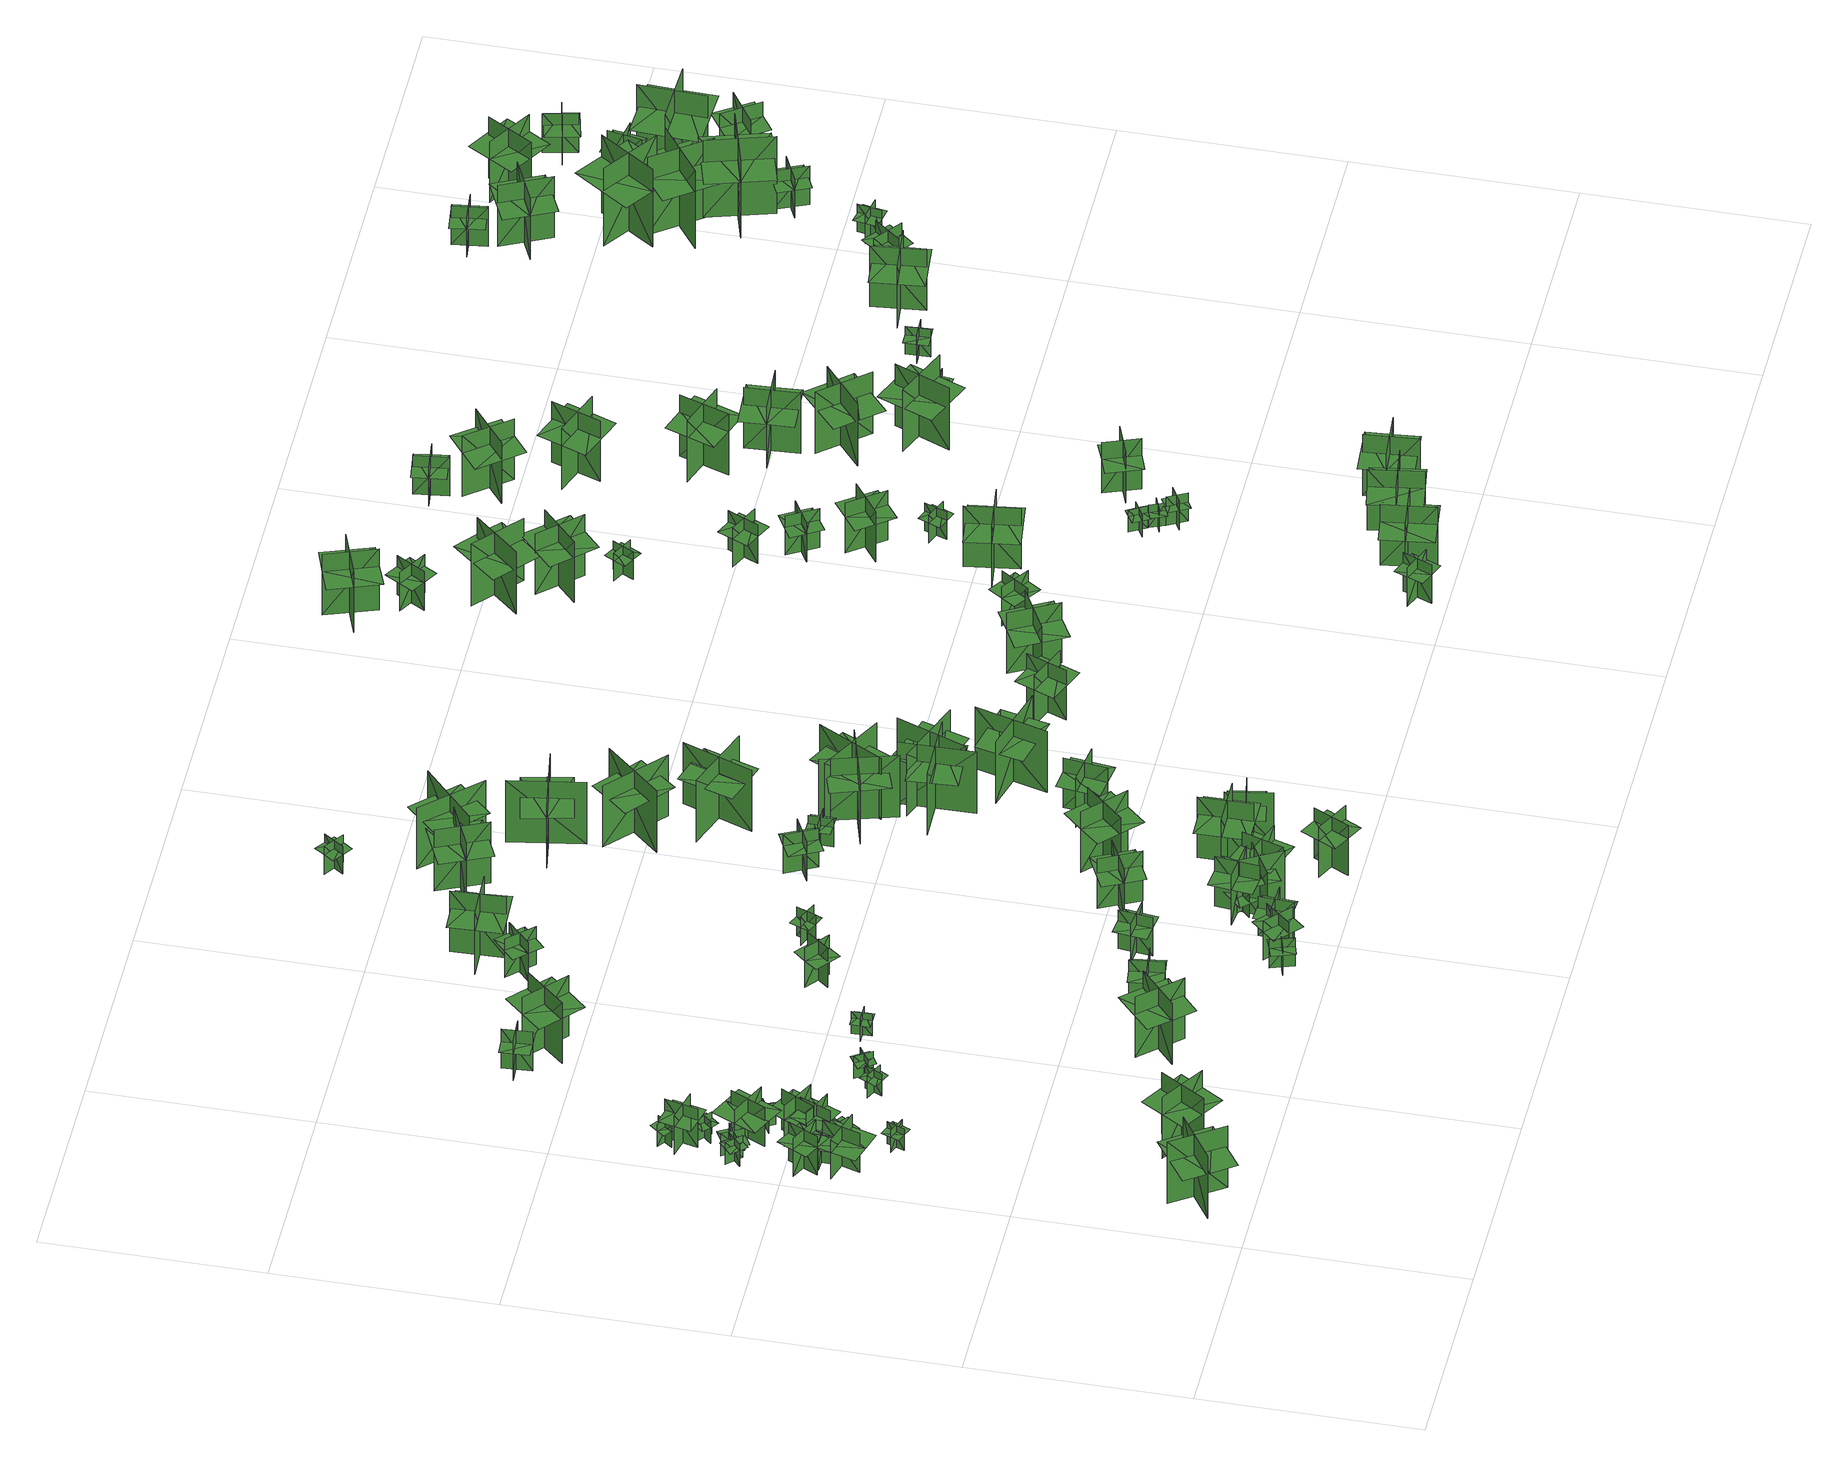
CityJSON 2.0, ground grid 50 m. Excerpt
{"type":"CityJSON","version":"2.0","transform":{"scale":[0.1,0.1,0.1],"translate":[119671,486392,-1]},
"CityObjects":{
"tree1":{"type":"SolitaryVegetationObject","geometry":[{"type":"MultiSurface","lod":"1","boundaries":[[[0,1,2]],[[0,2,3]],[[4,5,6]],[[4,6,7]],[[8,9,10]],[[8,10,11]],[[8,11,12]],[[8,12,13]]]}]},
"tree2":{"type":"SolitaryVegetationObject","geometry":[{"type":"MultiSurface","lod":"1","boundaries":[[[14,15,16]],[[14,16,17]],[[18,19,20]],[[18,20,21]],[[22,23,24]],[[22,24,25]],[[22,25,26]],[[22,26,27]]]}]},
"tree3":{"type":"SolitaryVegetationObject","geometry":[{"type":"MultiSurface","lod":"1","boundaries":[[[28,29,30]],[[28,30,31]],[[32,33,34]],[[32,34,35]],[[36,37,38]],[[36,38,39]],[[36,39,40]],[[36,40,41]]]}]},
"tree4":{"type":"SolitaryVegetationObject","geometry":[{"type":"MultiSurface","lod":"1","boundaries":[[[42,43,44]],[[42,44,45]],[[46,47,48]],[[46,48,49]],[[50,51,52]],[[50,52,53]],[[50,53,54]],[[50,54,55]]]}]},
"tree5":{"type":"SolitaryVegetationObject","geometry":[{"type":"MultiSurface","lod":"1","boundaries":[[[56,57,58]],[[56,58,59]],[[60,61,62]],[[60,62,63]],[[64,65,66]],[[64,66,67]],[[64,67,68]],[[64,68,69]]]}]},
"tree6":{"type":"SolitaryVegetationObject","geometry":[{"type":"MultiSurface","lod":"1","boundaries":[[[70,71,72]],[[70,72,73]],[[74,75,76]],[[74,76,77]],[[78,79,80]],[[78,80,81]],[[78,81,82]],[[78,82,83]]]}]},
"tree7":{"type":"SolitaryVegetationObject","geometry":[{"type":"MultiSurface","lod":"1","boundaries":[[[84,85,86]],[[84,86,87]],[[88,89,90]],[[88,90,91]],[[92,93,94]],[[92,94,95]],[[92,95,96]],[[92,96,97]]]}]},
"tree8":{"type":"SolitaryVegetationObject","geometry":[{"type":"MultiSurface","lod":"1","boundaries":[[[98,99,100]],[[98,100,101]],[[102,103,104]],[[102,104,105]],[[106,107,108]],[[106,108,109]],[[106,109,110]],[[106,110,111]]]}]},
"tree9":{"type":"SolitaryVegetationObject","geometry":[{"type":"MultiSurface","lod":"1","boundaries":[[[112,113,114]],[[112,114,115]],[[116,117,118]],[[116,118,119]],[[120,121,122]],[[120,122,123]],[[120,123,124]],[[120,124,125]]]}]},
"tree10":{"type":"SolitaryVegetationObject","geometry":[{"type":"MultiSurface","lod":"1","boundaries":[[[126,127,128]],[[126,128,129]],[[130,131,132]],[[130,132,133]],[[134,135,136]],[[134,136,137]],[[134,137,138]],[[134,138,139]]]}]},
"tree11":{"type":"SolitaryVegetationObject","geometry":[{"type":"MultiSurface","lod":"1","boundaries":[[[140,141,142]],[[140,142,143]],[[144,145,146]],[[144,146,147]],[[148,149,150]],[[148,150,151]],[[148,151,152]],[[148,152,153]]]}]},
"tree12":{"type":"SolitaryVegetationObject","geometry":[{"type":"MultiSurface","lod":"1","boundaries":[[[154,155,156]],[[154,156,157]],[[158,159,160]],[[158,160,161]],[[162,163,164]],[[162,164,165]],[[162,165,166]],[[162,166,167]]]}]},
"tree13":{"type":"SolitaryVegetationObject","geometry":[{"type":"MultiSurface","lod":"1","boundaries":[[[168,169,170]],[[168,170,171]],[[172,173,174]],[[172,174,175]],[[176,177,178]],[[176,178,179]],[[176,179,180]],[[176,180,181]]]}]},
"tree14":{"type":"SolitaryVegetationObject","geometry":[{"type":"MultiSurface","lod":"1","boundaries":[[[182,183,184]],[[182,184,185]],[[186,187,188]],[[186,188,189]],[[190,191,192]],[[190,192,193]],[[190,193,194]],[[190,194,195]]]}]},
"tree15":{"type":"SolitaryVegetationObject","geometry":[{"type":"MultiSurface","lod":"1","boundaries":[[[196,197,198]],[[196,198,199]],[[200,201,202]],[[200,202,203]],[[204,205,206]],[[204,206,207]],[[204,207,208]],[[204,208,209]]]}]},
"tree16":{"type":"SolitaryVegetationObject","geometry":[{"type":"MultiSurface","lod":"1","boundaries":[[[210,211,212]],[[210,212,213]],[[214,215,216]],[[214,216,217]],[[218,219,220]],[[218,220,221]],[[218,221,222]],[[218,222,223]]]}]},
"tree17":{"type":"SolitaryVegetationObject","geometry":[{"type":"MultiSurface","lod":"1","boundaries":[[[224,225,226]],[[224,226,227]],[[228,229,230]],[[228,230,231]],[[232,233,234]],[[232,234,235]],[[232,235,236]],[[232,236,237]]]}]},
"tree18":{"type":"SolitaryVegetationObject","geometry":[{"type":"MultiSurface","lod":"1","boundaries":[[[238,239,240]],[[238,240,241]],[[242,243,244]],[[242,244,245]],[[246,247,248]],[[246,248,249]],[[246,249,250]],[[246,250,251]]]}]},
"tree19":{"type":"SolitaryVegetationObject","geometry":[{"type":"MultiSurface","lod":"1","boundaries":[[[252,253,254]],[[252,254,255]],[[256,257,258]],[[256,258,259]],[[260,261,262]],[[260,262,263]],[[260,263,264]],[[260,264,265]]]}]},
"tree20":{"type":"SolitaryVegetationObject","geometry":[{"type":"MultiSurface","lod":"1","boundaries":[[[266,267,268]],[[266,268,269]],[[270,271,272]],[[270,272,273]],[[274,275,276]],[[274,276,277]],[[274,277,278]],[[274,278,279]]]}]},
"tree21":{"type":"SolitaryVegetationObject","geometry":[{"type":"MultiSurface","lod":"1","boundaries":[[[280,281,282]],[[280,282,283]],[[284,285,286]],[[284,286,287]],[[288,289,290]],[[288,290,291]],[[288,292,293]],[[288,293,289]]]}]},
"tree22":{"type":"SolitaryVegetationObject","geometry":[{"type":"MultiSurface","lod":"1","boundaries":[[[294,295,296]],[[294,296,297]],[[298,299,300]],[[298,300,301]],[[302,303,304]],[[302,304,305]],[[302,305,306]],[[302,306,307]]]}]},
"tree23":{"type":"SolitaryVegetationObject","geometry":[{"type":"MultiSurface","lod":"1","boundaries":[[[308,309,310]],[[308,310,311]],[[312,313,314]],[[312,314,315]],[[316,317,318]],[[316,318,319]],[[316,319,320]],[[316,320,321]]]}]},
"tree24":{"type":"SolitaryVegetationObject","geometry":[{"type":"MultiSurface","lod":"1","boundaries":[[[322,323,324]],[[322,324,325]],[[326,327,328]],[[326,328,329]],[[330,331,332]],[[330,332,333]],[[330,333,334]],[[330,334,335]]]}]},
"tree25":{"type":"SolitaryVegetationObject","geometry":[{"type":"MultiSurface","lod":"1","boundaries":[[[336,337,338]],[[336,338,339]],[[340,341,342]],[[340,342,343]],[[344,345,346]],[[344,346,347]],[[344,347,348]],[[344,348,349]]]}]},
"tree26":{"type":"SolitaryVegetationObject","geometry":[{"type":"MultiSurface","lod":"1","boundaries":[[[350,351,352]],[[350,352,353]],[[354,355,356]],[[354,356,357]],[[358,359,360]],[[358,360,361]],[[358,362,363]],[[358,363,359]]]}]},
"tree27":{"type":"SolitaryVegetationObject","geometry":[{"type":"MultiSurface","lod":"1","boundaries":[[[364,365,366]],[[364,366,367]],[[368,369,370]],[[368,370,371]],[[372,373,374]],[[372,374,375]],[[372,375,376]],[[372,376,377]]]}]},
"tree28":{"type":"SolitaryVegetationObject","geometry":[{"type":"MultiSurface","lod":"1","boundaries":[[[378,379,380]],[[378,380,381]],[[382,383,384]],[[382,384,385]],[[386,387,388]],[[386,388,389]],[[386,389,390]],[[386,390,391]]]}]},
"tree29":{"type":"SolitaryVegetationObject","geometry":[{"type":"MultiSurface","lod":"1","boundaries":[[[392,393,394]],[[392,394,395]],[[396,397,398]],[[396,398,399]],[[400,401,402]],[[400,402,403]],[[400,403,404]],[[400,404,405]]]}]},
"tree30":{"type":"SolitaryVegetationObject","geometry":[{"type":"MultiSurface","lod":"1","boundaries":[[[406,407,408]],[[406,408,409]],[[410,411,412]],[[410,412,413]],[[414,415,416]],[[414,416,417]],[[414,417,418]],[[414,418,419]]]}]},
"tree31":{"type":"SolitaryVegetationObject","geometry":[{"type":"MultiSurface","lod":"1","boundaries":[[[420,421,422]],[[420,422,423]],[[424,425,426]],[[424,426,427]],[[428,429,430]],[[428,430,431]],[[428,432,433]],[[428,433,429]]]}]},
"tree32":{"type":"SolitaryVegetationObject","geometry":[{"type":"MultiSurface","lod":"1","boundaries":[[[434,435,436]],[[434,436,437]],[[438,439,440]],[[438,440,441]],[[442,443,444]],[[442,444,445]],[[442,445,446]],[[442,446,447]]]}]},
"tree33":{"type":"SolitaryVegetationObject","geometry":[{"type":"MultiSurface","lod":"1","boundaries":[[[448,449,450]],[[448,450,451]],[[452,453,454]],[[452,454,455]],[[456,457,458]],[[456,458,459]],[[456,459,460]],[[456,460,461]]]}]},
"tree34":{"type":"SolitaryVegetationObject","geometry":[{"type":"MultiSurface","lod":"1","boundaries":[[[462,463,464]],[[462,464,465]],[[466,467,468]],[[466,468,469]],[[470,471,472]],[[470,472,473]],[[470,473,474]],[[470,474,475]]]}]},
"tree35":{"type":"SolitaryVegetationObject","geometry":[{"type":"MultiSurface","lod":"1","boundaries":[[[476,477,478]],[[476,478,479]],[[480,481,482]],[[480,482,483]],[[484,485,486]],[[484,486,487]],[[484,487,488]],[[484,488,489]]]}]},
"tree36":{"type":"SolitaryVegetationObject","geometry":[{"type":"MultiSurface","lod":"1","boundaries":[[[490,491,492]],[[490,492,493]],[[494,495,496]],[[494,496,497]],[[498,499,500]],[[498,500,501]],[[498,501,502]],[[498,502,503]]]}]},
"tree37":{"type":"SolitaryVegetationObject","geometry":[{"type":"MultiSurface","lod":"1","boundaries":[[[504,505,506]],[[504,506,507]],[[508,509,510]],[[508,510,511]],[[512,513,514]],[[512,514,515]],[[512,515,516]],[[512,516,517]]]}]},
"tree38":{"type":"SolitaryVegetationObject","geometry":[{"type":"MultiSurface","lod":"1","boundaries":[[[518,519,520]],[[518,520,521]],[[522,523,524]],[[522,524,525]],[[526,527,528]],[[526,528,529]],[[526,529,530]],[[526,530,531]]]}]},
"tree39":{"type":"SolitaryVegetationObject","geometry":[{"type":"MultiSurface","lod":"1","boundaries":[[[532,533,534]],[[532,534,535]],[[536,537,538]],[[536,538,539]],[[540,541,542]],[[540,542,543]],[[540,543,544]],[[540,544,545]]]}]},
"tree40":{"type":"SolitaryVegetationObject","geometry":[{"type":"MultiSurface","lod":"1","boundaries":[[[546,547,548]],[[546,548,549]],[[550,551,552]],[[550,552,553]],[[554,555,556]],[[554,556,557]],[[554,557,558]],[[554,558,559]]]}]},
"tree41":{"type":"SolitaryVegetationObject","geometry":[{"type":"MultiSurface","lod":"1","boundaries":[[[560,561,562]],[[560,562,563]],[[564,565,566]],[[564,566,567]],[[568,569,570]],[[568,570,571]],[[568,571,572]],[[568,572,573]]]}]},
"tree42":{"type":"SolitaryVegetationObject","geometry":[{"type":"MultiSurface","lod":"1","boundaries":[[[574,575,576]],[[574,576,577]],[[578,579,580]],[[578,580,581]],[[582,583,584]],[[582,584,585]],[[582,586,587]],[[582,587,583]]]}]},
"tree43":{"type":"SolitaryVegetationObject","geometry":[{"type":"MultiSurface","lod":"1","boundaries":[[[588,589,590]],[[588,590,591]],[[592,593,594]],[[592,594,595]],[[596,597,598]],[[596,598,599]],[[596,599,600]],[[596,600,601]]]}]},
"tree44":{"type":"SolitaryVegetationObject","geometry":[{"type":"MultiSurface","lod":"1","boundaries":[[[602,603,604]],[[602,604,605]],[[606,607,608]],[[606,608,609]],[[610,611,612]],[[610,612,613]],[[610,613,614]],[[610,614,615]]]}]},
"tree45":{"type":"SolitaryVegetationObject","geometry":[{"type":"MultiSurface","lod":"1","boundaries":[[[616,617,618]],[[616,618,619]],[[620,621,622]],[[620,622,623]],[[624,625,626]],[[624,626,627]],[[624,627,628]],[[624,628,629]]]}]},
"tree46":{"type":"SolitaryVegetationObject","geometry":[{"type":"MultiSurface","lod":"1","boundaries":[[[630,631,632]],[[630,632,633]],[[634,635,636]],[[634,636,637]],[[638,639,640]],[[638,640,641]],[[638,641,642]],[[638,642,643]]]}]},
"tree47":{"type":"SolitaryVegetationObject","geometry":[{"type":"MultiSurface","lod":"1","boundaries":[[[644,645,646]],[[644,646,647]],[[648,649,650]],[[648,650,651]],[[652,653,654]],[[652,654,655]],[[652,655,656]],[[652,656,657]]]}]},
"tree48":{"type":"SolitaryVegetationObject","geometry":[{"type":"MultiSurface","lod":"1","boundaries":[[[658,659,660]],[[658,660,661]],[[662,663,664]],[[662,664,665]],[[666,667,668]],[[666,668,669]],[[666,669,670]],[[666,670,671]]]}]},
"tree49":{"type":"SolitaryVegetationObject","geometry":[{"type":"MultiSurface","lod":"1","boundaries":[[[672,673,674]],[[672,674,675]],[[676,677,678]],[[676,678,679]],[[680,681,682]],[[680,682,683]],[[680,683,684]],[[680,684,685]]]}]},
"tree50":{"type":"SolitaryVegetationObject","geometry":[{"type":"MultiSurface","lod":"1","boundaries":[[[686,687,688]],[[686,688,689]],[[690,691,692]],[[690,692,693]],[[694,695,696]],[[694,696,697]],[[694,697,698]],[[694,698,699]]]}]},
"tree51":{"type":"SolitaryVegetationObject","geometry":[{"type":"MultiSurface","lod":"1","boundaries":[[[700,701,702]],[[700,702,703]],[[704,705,706]],[[704,706,707]],[[708,709,710]],[[708,710,711]],[[708,711,712]],[[708,712,713]]]}]},
"tree52":{"type":"SolitaryVegetationObject","geometry":[{"type":"MultiSurface","lod":"1","boundaries":[[[714,715,716]],[[714,716,717]],[[718,719,720]],[[718,720,721]],[[722,723,724]],[[722,724,725]],[[722,725,726]],[[722,726,727]]]}]},
"tree53":{"type":"SolitaryVegetationObject","geometry":[{"type":"MultiSurface","lod":"1","boundaries":[[[728,729,730]],[[728,730,731]],[[732,733,734]],[[732,734,735]],[[736,737,738]],[[736,738,739]],[[736,739,740]],[[736,740,741]]]}]},
"tree54":{"type":"SolitaryVegetationObject","geometry":[{"type":"MultiSurface","lod":"1","boundaries":[[[742,743,744]],[[742,744,745]],[[746,747,748]],[[746,748,749]],[[750,751,752]],[[750,752,753]],[[750,753,754]],[[750,754,755]]]}]},
"tree55":{"type":"SolitaryVegetationObject","geometry":[{"type":"MultiSurface","lod":"1","boundaries":[[[756,757,758]],[[756,758,759]],[[760,761,762]],[[760,762,763]],[[764,765,766]],[[764,766,767]],[[764,767,768]],[[764,768,769]]]}]},
"tree56":{"type":"SolitaryVegetationObject","geometry":[{"type":"MultiSurface","lod":"1","boundaries":[[[770,771,772]],[[770,772,773]],[[774,775,776]],[[774,776,777]],[[778,779,780]],[[778,780,781]],[[778,781,782]],[[778,782,783]]]}]},
"tree57":{"type":"SolitaryVegetationObject","geometry":[{"type":"MultiSurface","lod":"1","boundaries":[[[784,785,786]],[[784,786,787]],[[788,789,790]],[[788,790,791]],[[792,793,794]],[[792,794,795]],[[792,795,796]],[[792,796,797]]]}]},
"tree58":{"type":"SolitaryVegetationObject","geometry":[{"type":"MultiSurface","lod":"1","boundaries":[[[798,799,800]],[[798,800,801]],[[802,803,804]],[[802,804,805]],[[806,807,808]],[[806,808,809]],[[806,809,810]],[[806,810,811]]]}]},
"tree59":{"type":"SolitaryVegetationObject","geometry":[{"type":"MultiSurface","lod":"1","boundaries":[[[812,813,814]],[[812,814,815]],[[816,817,818]],[[816,818,819]],[[820,821,822]],[[820,822,823]],[[820,823,824]],[[820,824,825]]]}]},
"tree60":{"type":"SolitaryVegetationObject","geometry":[{"type":"MultiSurface","lod":"1","boundaries":[[[826,827,828]],[[826,828,829]],[[830,831,832]],[[830,832,833]],[[834,835,836]],[[834,836,837]],[[834,837,838]],[[834,838,839]]]}]},
"tree61":{"type":"SolitaryVegetationObject","geometry":[{"type":"MultiSurface","lod":"1","boundaries":[[[840,841,842]],[[840,842,843]],[[844,845,846]],[[844,846,847]],[[848,849,850]],[[848,850,851]],[[848,851,852]],[[848,852,853]]]}]},
"tree62":{"type":"SolitaryVegetationObject","geometry":[{"type":"MultiSurface","lod":"1","boundaries":[[[854,855,856]],[[854,856,857]],[[858,859,860]],[[858,860,861]],[[862,863,864]],[[862,864,865]],[[862,865,866]],[[862,866,867]]]}]},
"tree63":{"type":"SolitaryVegetationObject","geometry":[{"type":"MultiSurface","lod":"1","boundaries":[[[868,869,870]],[[868,870,871]],[[872,873,874]],[[872,874,875]],[[876,877,878]],[[876,878,879]],[[876,879,880]],[[876,880,881]]]}]},
"tree64":{"type":"SolitaryVegetationObject","geometry":[{"type":"MultiSurface","lod":"1","boundaries":[[[882,883,884]],[[882,884,885]],[[886,887,888]],[[886,888,889]],[[890,891,892]],[[890,892,893]],[[890,893,894]],[[890,894,895]]]}]},
"tree65":{"type":"SolitaryVegetationObject","geometry":[{"type":"MultiSurface","lod":"1","boundaries":[[[896,897,898]],[[896,898,899]],[[900,901,902]],[[900,902,903]],[[904,905,906]],[[904,906,907]],[[904,907,908]],[[904,908,909]]]}]},
"tree66":{"type":"SolitaryVegetationObject","geometry":[{"type":"MultiSurface","lod":"1","boundaries":[[[910,911,912]],[[910,912,913]],[[914,915,916]],[[914,916,917]],[[918,919,920]],[[918,920,921]],[[918,921,922]],[[918,922,923]]]}]},
"tree67":{"type":"SolitaryVegetationObject","geometry":[{"type":"MultiSurface","lod":"1","boundaries":[[[924,925,926]],[[924,926,927]],[[928,929,930]],[[928,930,931]],[[932,933,934]],[[932,934,935]],[[932,935,936]],[[932,936,937]]]}]},
"tree68":{"type":"SolitaryVegetationObject","geometry":[{"type":"MultiSurface","lod":"1","boundaries":[[[938,939,940]],[[938,940,941]],[[942,943,944]],[[942,944,945]],[[946,947,948]],[[946,948,949]],[[946,949,950]],[[946,950,951]]]}]},
"tree69":{"type":"SolitaryVegetationObject","geometry":[{"type":"MultiSurface","lod":"1","boundaries":[[[952,953,954]],[[952,954,955]],[[956,957,958]],[[956,958,959]],[[960,961,962]],[[960,962,963]],[[960,963,964]],[[960,964,965]]]}]},
"tree70":{"type":"SolitaryVegetationObject","geometry":[{"type":"MultiSurface","lod":"1","boundaries":[[[966,967,968]],[[966,968,969]],[[970,971,972]],[[970,972,973]],[[974,975,976]],[[974,976,977]],[[974,977,978]],[[974,978,979]]]}]},
"tree71":{"type":"SolitaryVegetationObject","geometry":[{"type":"MultiSurface","lod":"1","boundaries":[[[980,981,982]],[[980,982,983]],[[984,985,986]],[[984,986,987]],[[988,989,990]],[[988,990,991]],[[988,991,992]],[[988,992,993]]]}]},
"tree72":{"type":"SolitaryVegetationObject","geometry":[{"type":"MultiSurface","lod":"1","boundaries":[[[994,995,996]],[[994,996,997]],[[998,999,1000]],[[998,1000,1001]],[[1002,1003,1004]],[[1002,1004,1005]],[[1002,1005,1006]],[[1002,1006,1007]]]}]},
"tree73":{"type":"SolitaryVegetationObject","geometry":[{"type":"MultiSurface","lod":"1","boundaries":[[[1008,1009,1010]],[[1008,1010,1011]],[[1012,1013,1014]],[[1012,1014,1015]],[[1016,1017,1018]],[[1016,1018,1019]],[[1016,1020,1021]],[[1016,1021,1017]]]}]},
"tree74":{"type":"SolitaryVegetationObject","geometry":[{"type":"MultiSurface","lod":"1","boundaries":[[[1022,1023,1024]],[[1022,1024,1025]],[[1026,1027,1028]],[[1026,1028,1029]],[[1030,1031,1032]],[[1030,1032,1033]],[[1030,1034,1035]],[[1030,1035,1031]]]}]},
"tree75":{"type":"SolitaryVegetationObject","geometry":[{"type":"MultiSurface","lod":"1","boundaries":[[[1036,1037,1038]],[[1036,1038,1039]],[[1040,1041,1042]],[[1040,1042,1043]],[[1044,1045,1046]],[[1044,1046,1047]],[[1044,1047,1048]],[[1044,1048,1049]]]}]},
"tree76":{"type":"SolitaryVegetationObject","geometry":[{"type":"MultiSurface","lod":"1","boundaries":[[[1050,1051,1052]],[[1050,1052,1053]],[[1054,1055,1056]],[[1054,1056,1057]],[[1058,1059,1060]],[[1058,1060,1061]],[[1058,1061,1062]],[[1058,1062,1063]]]}]},
"tree77":{"type":"SolitaryVegetationObject","geometry":[{"type":"MultiSurface","lod":"1","boundaries":[[[1064,1065,1066]],[[1064,1066,1067]],[[1068,1069,1070]],[[1068,1070,1071]],[[1072,1073,1074]],[[1072,1074,1075]],[[1072,1076,1077]],[[1072,1077,1073]]]}]},
"tree78":{"type":"SolitaryVegetationObject","geometry":[{"type":"MultiSurface","lod":"1","boundaries":[[[1078,1079,1080]],[[1078,1080,1081]],[[1082,1083,1084]],[[1082,1084,1085]],[[1086,1087,1088]],[[1086,1088,1089]],[[1086,1089,1090]],[[1086,1090,1091]]]}]},
"tree79":{"type":"SolitaryVegetationObject","geometry":[{"type":"MultiSurface","lod":"1","boundaries":[[[1092,1093,1094]],[[1092,1094,1095]],[[1096,1097,1098]],[[1096,1098,1099]],[[1100,1101,1102]],[[1100,1102,1103]],[[1100,1103,1104]],[[1100,1104,1105]]]}]},
"tree80":{"type":"SolitaryVegetationObject","geometry":[{"type":"MultiSurface","lod":"1","boundaries":[[[1106,1107,1108]],[[1106,1108,1109]],[[1110,1111,1112]],[[1110,1112,1113]],[[1114,1115,1116]],[[1114,1116,1117]],[[1114,1117,1118]],[[1114,1118,1119]]]}]},
"tree81":{"type":"SolitaryVegetationObject","geometry":[{"type":"MultiSurface","lod":"1","boundaries":[[[1120,1121,1122]],[[1120,1122,1123]],[[1124,1125,1126]],[[1124,1126,1127]],[[1128,1129,1130]],[[1128,1130,1131]],[[1128,1131,1132]],[[1128,1132,1133]]]}]},
"tree82":{"type":"SolitaryVegetationObject","geometry":[{"type":"MultiSurface","lod":"1","boundaries":[[[1134,1135,1136]],[[1134,1136,1137]],[[1138,1139,1140]],[[1138,1140,1141]],[[1142,1143,1144]],[[1142,1144,1145]],[[1142,1145,1146]],[[1142,1146,1147]]]}]},
"tree83":{"type":"SolitaryVegetationObject","geometry":[{"type":"MultiSurface","lod":"1","boundaries":[[[1148,1149,1150]],[[1148,1150,1151]],[[1152,1153,1154]],[[1152,1154,1155]],[[1156,1157,1158]],[[1156,1158,1159]],[[1156,1159,1160]],[[1156,1160,1161]]]}]},
"tree84":{"type":"SolitaryVegetationObject","geometry":[{"type":"MultiSurface","lod":"1","boundaries":[[[1162,1163,1164]],[[1162,1164,1165]],[[1166,1167,1168]],[[1166,1168,1169]],[[1170,1171,1172]],[[1170,1172,1173]],[[1170,1173,1174]],[[1170,1174,1175]]]}]},
"tree85":{"type":"SolitaryVegetationObject","geometry":[{"type":"MultiSurface","lod":"1","boundaries":[[[1176,1177,1178]],[[1176,1178,1179]],[[1180,1181,1182]],[[1180,1182,1183]],[[1184,1185,1186]],[[1184,1186,1187]],[[1184,1187,1188]],[[1184,1188,1189]]]}]},
"tree86":{"type":"SolitaryVegetationObject","geometry":[{"type":"MultiSurface","lod":"1","boundaries":[[[1190,1191,1192]],[[1190,1192,1193]],[[1194,1195,1196]],[[1194,1196,1197]],[[1198,1199,1200]],[[1198,1200,1201]],[[1198,1201,1202]],[[1198,1202,1203]]]}]},
"tree87":{"type":"SolitaryVegetationObject","geometry":[{"type":"MultiSurface","lod":"1","boundaries":[[[1204,1205,1206]],[[1204,1206,1207]],[[1208,1209,1210]],[[1208,1210,1211]],[[1212,1213,1214]],[[1212,1214,1215]],[[1212,1215,1216]],[[1212,1216,1217]]]}]},
"tree88":{"type":"SolitaryVegetationObject","geometry":[{"type":"MultiSurface","lod":"1","boundaries":[[[1218,1219,1220]],[[1218,1220,1221]],[[1222,1223,1224]],[[1222,1224,1225]],[[1226,1227,1228]],[[1226,1228,1229]],[[1226,1229,1230]],[[1226,1230,1231]]]}]},
"tree89":{"type":"SolitaryVegetationObject","geometry":[{"type":"MultiSurface","lod":"1","boundaries":[[[1232,1233,1234]],[[1232,1234,1235]],[[1236,1237,1238]],[[1236,1238,1239]],[[1240,1241,1242]],[[1240,1242,1243]],[[1240,1243,1244]],[[1240,1244,1245]]]}]},
"tree90":{"type":"SolitaryVegetationObject","geometry":[{"type":"MultiSurface","lod":"1","boundaries":[[[1246,1247,1248]],[[1246,1248,1249]],[[1250,1251,1252]],[[1250,1252,1253]],[[1254,1255,1256]],[[1254,1256,1257]],[[1254,1257,1258]],[[1254,1258,1259]]]}]},
"tree91":{"type":"SolitaryVegetationObject","geometry":[{"type":"MultiSurface","lod":"1","boundaries":[[[1260,1261,1262]],[[1260,1262,1263]],[[1264,1265,1266]],[[1264,1266,1267]],[[1268,1269,1270]],[[1268,1270,1271]],[[1268,1271,1272]],[[1268,1272,1273]]]}]},
"tree92":{"type":"SolitaryVegetationObject","geometry":[{"type":"MultiSurface","lod":"1","boundaries":[[[1274,1275,1276]],[[1274,1276,1277]],[[1278,1279,1280]],[[1278,1280,1281]],[[1282,1283,1284]],[[1282,1284,1285]],[[1282,1285,1286]],[[1282,1286,1287]]]}]},
"tree93":{"type":"SolitaryVegetationObject","geometry":[{"type":"MultiSurface","lod":"1","boundaries":[[[1288,1289,1290]],[[1288,1290,1291]],[[1292,1293,1294]],[[1292,1294,1295]],[[1296,1297,1298]],[[1296,1298,1299]],[[1296,1299,1300]],[[1296,1300,1301]]]}]},
"tree94":{"type":"SolitaryVegetationObject","geometry":[{"type":"MultiSurface","lod":"1","boundaries":[[[1302,1303,1304]],[[1302,1304,1305]],[[1306,1307,1308]],[[1306,1308,1309]],[[1310,1311,1312]],[[1310,1312,1313]],[[1310,1313,1314]],[[1310,1314,1315]]]}]},
"tree95":{"type":"SolitaryVegetationObject","geometry":[{"type":"MultiSurface","lod":"1","boundaries":[[[1316,1317,1318]],[[1316,1318,1319]],[[1320,1321,1322]],[[1320,1322,1323]],[[1324,1325,1326]],[[1324,1326,1327]],[[1324,1327,1328]],[[1324,1328,1329]]]}]},
"tree96":{"type":"SolitaryVegetationObject","geometry":[{"type":"MultiSurface","lod":"1","boundaries":[[[1330,1331,1332]],[[1330,1332,1333]],[[1334,1335,1336]],[[1334,1336,1337]],[[1338,1339,1340]],[[1338,1340,1341]],[[1338,1341,1342]],[[1338,1342,1343]]]}]},
"tree97":{"type":"SolitaryVegetationObject","geometry":[{"type":"MultiSurface","lod":"1","boundaries":[[[1344,1345,1346]],[[1344,1346,1347]],[[1348,1349,1350]],[[1348,1350,1351]],[[1352,1353,1354]],[[1352,1354,1355]],[[1352,1355,1356]],[[1352,1356,1357]]]}]},
"tree98":{"type":"SolitaryVegetationObject","geometry":[{"type":"MultiSurface","lod":"1","boundaries":[[[1358,1359,1360]],[[1358,1360,1361]],[[1362,1363,1364]],[[1362,1364,1365]],[[1366,1367,1368]],[[1366,1368,1369]],[[1366,1369,1370]],[[1366,1370,1371]]]}]},
"tree99":{"type":"SolitaryVegetationObject","geometry":[{"type":"MultiSurface","lod":"1","boundaries":[[[1372,1373,1374]],[[1372,1374,1375]],[[1376,1377,1378]],[[1376,1378,1379]],[[1380,1381,1382]],[[1380,1382,1383]],[[1380,1383,1384]],[[1380,1384,1385]]]}]},
"tree100":{"type":"SolitaryVegetationObject","geometry":[{"type":"MultiSurface","lod":"1","boundaries":[[[1386,1387,1388]],[[1386,1388,1389]],[[1390,1391,1392]],[[1390,1392,1393]],[[1394,1395,1396]],[[1394,1396,1397]],[[1394,1397,1398]],[[1394,1398,1399]]]}]}
},
"vertices":[
[71,89,14],[186,166,14],[186,166,186],[71,89,186],[178,68,14],[101,183,14],[101,183,186],[178,68,186],[83,86,130],[120,33,130],[233,112,130],[197,165,130],[160,217,130],[47,138,130],
[116,867,21],[116,867,129],[26,894,129],[26,894,21],[59,838,21],[59,838,129],[86,924,129],[86,924,21],[55,825,94],[100,811,94],[133,918,94],[88,932,94],[43,946,94],[10,838,94],
[19,974,19],[88,940,19],[88,940,126],[19,974,126],[35,925,19],[69,994,19],[69,994,126],[35,925,126],[35,925,96],[70,908,96],[104,978,96],[69,994,96],[34,1011,96],[0,942,96],
[319,240,16],[255,136,16],[255,136,186],[319,240,186],[240,222,16],[343,158,16],[343,158,186],[240,222,186],[240,222,138],[208,170,138],[311,106,138],[343,158,138],[375,210,138],[272,273,138],
[76,951,20],[74,896,20],[74,896,97],[76,951,97],[49,926,20],[104,924,20],[104,924,97],[49,926,97],[49,926,75],[48,898,75],[103,896,75],[104,924,75],[105,952,75],[50,954,75],
[29,1092,19],[62,1122,19],[62,1122,80],[29,1092,80],[58,1091,19],[29,1123,19],[29,1123,80],[58,1091,80],[58,1091,63],[75,1105,63],[45,1138,63],[29,1123,63],[12,1109,63],[42,1076,63],
[139,788,18],[180,772,18],[180,772,79],[139,788,79],[151,761,18],[167,802,18],[167,802,79],[151,761,79],[151,761,62],[171,753,62],[188,794,62],[167,802,62],[146,810,62],[130,769,62],
[82,1092,18],[82,1092,80],[55,1138,80],[55,1138,18],[47,1102,18],[47,1102,80],[92,1127,80],[92,1127,18],[40,1098,60],[54,1075,60],[109,1106,60],[96,1130,60],[83,1153,60],[27,1121,60],
[156,920,20],[156,920,82],[125,877,82],[125,877,20],[161,885,20],[161,885,82],[119,915,82],[119,915,20],[167,880,62],[183,902,62],[131,939,62],[115,917,62],[100,895,62],[152,858,62],
[105,964,17],[175,933,17],[175,933,125],[105,964,125],[123,916,17],[154,987,17],[154,987,125],[123,916,125],[123,916,95],[158,900,95],[190,971,95],[154,987,95],[119,1002,95],[88,931,95],
[72,1191,18],[90,1266,18],[90,1266,125],[72,1191,125],[116,1217,18],[40,1235,18],[40,1235,125],[116,1217,125],[116,1217,95],[125,1255,95],[49,1273,95],[40,1235,95],[32,1198,95],[107,1180,95],
[84,1279,20],[58,1244,20],[58,1244,82],[84,1279,82],[55,1275,20],[90,1248,20],[90,1248,82],[55,1275,82],[55,1275,64],[42,1258,64],[77,1231,64],[90,1248,64],[104,1266,64],[69,1293,64],
[83,1114,18],[83,1114,127],[167,1074,127],[167,1074,18],[143,1134,18],[143,1134,127],[104,1053,127],[104,1053,18],[149,1147,91],[106,1167,91],[58,1065,91],[101,1045,91],[143,1025,91],[191,1127,91],
[168,1030,15],[127,952,15],[127,952,128],[168,1030,128],[116,1014,15],[116,1014,128],[195,973,128],[195,973,15],[116,1014,89],[94,971,89],[173,931,89],[195,973,89],[217,1015,89],[139,1056,89],
[115,1170,23],[82,1199,23],[82,1199,84],[115,1170,84],[114,1199,23],[84,1166,23],[84,1166,84],[114,1199,84],[114,1199,67],[97,1214,67],[68,1181,67],[84,1166,67],[101,1152,67],[130,1185,67],
[194,954,17],[156,977,17],[156,977,79],[194,954,79],[186,983,17],[164,945,17],[164,945,79],[186,983,79],[186,983,62],[167,994,62],[145,956,62],[164,945,62],[183,934,62],[205,972,62],
[182,1074,21],[143,1053,21],[143,1053,82],[182,1074,82],[153,1083,21],[175,1044,21],[175,1044,82],[153,1083,82],[153,1083,65],[134,1072,65],[155,1033,65],[175,1044,65],[194,1054,65],[173,1093,65],
[316,844,17],[335,884,17],[335,884,79],[316,844,79],[344,854,17],[304,873,17],[304,873,79],[344,854,79],[344,854,61],[353,874,61],[314,893,61],[304,873,61],[294,853,61],[334,834,61],
[355,883,17],[392,907,17],[392,907,78],[355,883,78],[384,877,17],[360,914,17],[360,914,78],[384,877,78],[384,877,61],[402,889,61],[378,926,61],[360,914,61],[341,902,61],[365,865,61],
[552,346,13],[634,256,13],[634,256,182],[552,346,182],[547,265,13],[638,347,13],[638,347,182],[547,265,182],[547,265,135],[588,220,135],[679,301,135],[638,347,135],[597,392,135],[507,311,135],
[205,1618,18],[271,1622,18],[271,1622,128],[205,1618,128],[243,1584,18],[239,1651,18],[239,1651,128],[243,1584,128],[243,1584,93],[239,1651,93],[203,1649,93],[207,1582,93],[279,1586,93],[275,1653,93],
[501,904,19],[500,949,19],[500,949,80],[501,904,80],[522,925,19],[477,925,19],[477,925,80],[522,925,80],[522,925,63],[521,947,63],[477,947,63],[477,925,63],[477,903,63],[522,903,63],
[363,1618,17],[281,1528,17],[281,1528,186],[363,1618,186],[282,1614,17],[372,1533,17],[372,1533,186],[282,1614,186],[282,1614,139],[241,1569,139],[331,1488,139],[372,1533,139],[413,1578,139],[323,1659,139],
[704,353,15],[781,362,15],[781,362,123],[704,353,123],[744,321,15],[735,398,15],[735,398,123],[744,321,123],[744,321,93],[783,326,93],[773,403,93],[735,398,93],[696,393,93],[706,316,93],
[917,109,23],[865,92,23],[865,92,100],[917,109,100],[884,126,23],[902,73,23],[902,73,100],[884,126,100],[884,126,78],[858,117,78],[876,65,78],[902,73,78],[928,82,78],[910,135,78],
[677,1080,19],[635,1028,19],[635,1028,129],[677,1080,129],[626,1075,19],[678,1033,19],[678,1033,129],[626,1075,129],[626,1075,93],[678,1033,93],[701,1061,93],[649,1103,93],[604,1046,93],[655,1005,93],
[915,90,22],[966,148,22],[966,148,130],[915,90,130],[966,92,22],[908,144,22],[908,144,130],[966,92,130],[966,92,100],[992,122,100],[934,173,100],[908,144,100],[882,115,100],[941,63,100],
[847,417,17],[924,408,17],[924,408,124],[847,417,124],[879,376,17],[888,453,17],[888,453,124],[879,376,124],[879,376,94],[917,371,94],[927,448,94],[888,453,94],[850,458,94],[840,381,94],
[984,170,22],[980,92,22],[980,92,130],[984,170,130],[946,135,22],[1023,132,22],[1023,132,130],[946,135,130],[946,135,99],[944,97,99],[1021,93,99],[1023,132,99],[1025,170,99],[948,174,99],
[528,1703,19],[582,1647,19],[582,1647,126],[528,1703,126],[527,1652,19],[583,1705,19],[583,1705,126],[527,1652,126],[527,1652,96],[553,1624,96],[610,1677,96],[583,1705,96],[556,1733,96],[500,1680,96],
[801,1093,20],[757,1111,20],[757,1111,99],[801,1093,99],[787,1126,20],[769,1082,20],[769,1082,99],[787,1126,99],[787,1126,73],[769,1082,73],[793,1073,73],[811,1117,73],[763,1136,73],[745,1092,73],
[590,1713,20],[585,1834,20],[585,1834,190],[590,1713,190],[645,1772,20],[524,1767,20],[524,1767,190],[645,1772,190],[645,1772,142],[643,1833,142],[521,1828,142],[524,1767,142],[526,1706,142],[648,1711,142],
[1037,237,23],[1037,237,85],[1074,200,85],[1074,200,23],[1073,237,23],[1073,237,85],[1036,200,85],[1036,200,23],[1078,242,65],[1059,261,65],[1014,216,65],[1033,197,65],[1052,178,65],[1097,223,65],
[1008,233,20],[1108,222,20],[1108,222,158],[1008,233,158],[1050,181,20],[1060,280,20],[1060,280,158],[1050,181,158],[1050,181,119],[1099,176,119],[1110,275,119],[1060,280,119],[1011,285,119],[1000,186,119],
[1116,212,23],[1026,159,23],[1026,159,163],[1116,212,163],[1052,229,23],[1052,229,163],[1104,138,163],[1104,138,23],[1052,229,119],[1014,207,119],[1056,135,119],[1094,157,119],[1131,178,119],[1089,251,119],
[1049,238,23],[1049,238,85],[1097,215,85],[1097,215,23],[1083,249,23],[1083,249,85],[1061,203,85],[1061,203,23],[1087,256,65],[1063,268,65],[1035,210,65],[1059,199,65],[1083,187,65],[1111,245,65],
[1007,523,15],[1051,434,15],[1051,434,154],[1007,523,154],[985,460,15],[1074,505,15],[1074,505,154],[985,460,154],[985,460,115],[1007,416,115],[1097,460,115],[1074,505,115],[1052,549,115],[963,505,115],
[1150,239,20],[1118,144,20],[1118,144,159],[1150,239,159],[1090,210,20],[1184,177,20],[1184,177,159],[1090,210,159],[1090,210,120],[1074,163,120],[1168,130,120],[1184,177,120],[1200,225,120],[1106,257,120],
[1279,42,20],[1196,84,20],[1196,84,159],[1279,42,159],[1257,106,20],[1216,24,20],[1216,24,159],[1257,106,159],[1257,106,123],[1218,126,123],[1176,44,123],[1216,24,123],[1255,4,123],[1297,86,123],
[1213,228,16],[1212,350,16],[1212,350,185],[1213,228,185],[1270,286,16],[1149,284,16],[1149,284,185],[1270,286,185],[1270,286,138],[1269,347,138],[1148,345,138],[1149,284,138],[1149,224,138],[1271,225,138],
[1196,583,15],[1113,494,15],[1113,494,184],[1196,583,184],[1115,581,15],[1204,498,15],[1204,498,184],[1115,581,184],[1115,581,137],[1074,536,137],[1163,453,137],[1204,498,137],[1246,543,137],[1156,625,137],
[1216,246,20],[1321,265,20],[1321,265,161],[1216,246,161],[1285,199,20],[1267,303,20],[1267,303,161],[1285,199,161],[1225,248,124],[1321,265,124],[1313,306,124],[1218,289,124],[1232,206,124],[1328,223,124],
[969,1143,16],[1038,1178,16],[1038,1178,124],[969,1143,124],[1018,1127,16],[982,1196,16],[982,1196,124],[1018,1127,124],[1018,1127,94],[1052,1144,94],[1017,1213,94],[982,1196,94],[948,1178,94],[983,1109,94],
[775,1907,17],[825,1796,17],[825,1796,187],[775,1907,187],[746,1832,17],[857,1882,17],[857,1882,187],[746,1832,187],[746,1832,139],[771,1776,139],[882,1826,139],[857,1882,139],[831,1937,139],[721,1887,139],
[1089,1164,17],[1088,1109,17],[1088,1109,94],[1089,1164,94],[1062,1138,17],[1118,1138,17],[1118,1138,94],[1062,1138,94],[1062,1138,72],[1062,1111,72],[1117,1110,72],[1118,1138,72],[1118,1165,72],[1063,1166,72],
[787,2108,19],[819,2153,19],[819,2153,96],[787,2108,96],[824,2114,19],[778,2146,19],[778,2146,96],[824,2114,96],[824,2114,74],[839,2137,74],[794,2169,74],[778,2146,74],[762,2123,74],[808,2091,74],
[840,1959,14],[956,1834,14],[956,1834,185],[840,1959,185],[836,1844,14],[836,1844,185],[962,1960,185],[962,1960,14],[850,1948,140],[810,1907,140],[905,1813,140],[945,1854,140],[985,1894,140],[890,1988,140],
[1356,608,14],[1257,621,14],[1257,621,152],[1356,608,152],[1316,661,14],[1302,562,14],[1302,562,152],[1316,661,152],[1316,661,113],[1266,667,113],[1253,569,113],[1302,562,113],[1352,555,113],[1365,654,113],
[897,1690,16],[1066,1717,16],[1066,1717,187],[897,1690,187],[991,1623,16],[991,1623,187],[963,1792,187],[963,1792,16],[912,1692,142],[924,1636,142],[1054,1663,142],[1043,1719,142],[1031,1775,142],[900,1747,142],
[987,1587,17],[1114,1472,17],[1114,1472,188],[987,1587,188],[994,1472,17],[994,1472,188],[1108,1599,188],[1108,1599,17],[998,1576,142],[962,1533,142],[1065,1447,142],[1101,1491,142],[1137,1535,142],[1034,1620,142],
[1167,1158,14],[1215,993,14],[1215,993,185],[1167,1158,185],[1112,1057,14],[1112,1057,185],[1277,1104,185],[1277,1104,14],[1171,1143,139],[1117,1125,139],[1160,998,139],[1214,1017,139],[1268,1035,139],[1225,1161,139],
[1341,927,13],[1170,924,13],[1170,924,184],[1341,927,184],[1258,1007,13],[1258,1007,184],[1260,836,184],[1260,836,13],[1326,927,139],[1322,984,139],[1189,976,139],[1192,919,139],[1196,863,139],[1329,870,139],
[1102,1289,16],[1161,1450,16],[1161,1450,187],[1102,1289,187],[1206,1338,16],[1206,1338,187],[1045,1397,187],[1045,1397,16],[1107,1303,142],[1161,1286,142],[1202,1413,142],[1148,1431,142],[1094,1448,142],[1053,1321,142],
[1198,1029,14],[1279,1179,14],[1279,1179,185],[1198,1029,185],[1308,1062,14],[1308,1062,185],[1158,1143,185],[1158,1143,14],[1206,1042,140],[1257,1017,140],[1315,1137,140],[1264,1162,140],[1213,1187,140],[1155,1066,140],
[1382,919,13],[1222,979,13],[1222,979,184],[1382,919,184],[1334,1023,13],[1334,1023,184],[1274,863,184],[1274,863,13],[1368,925,139],[1386,979,139],[1259,1020,139],[1241,966,139],[1223,912,139],[1351,871,139],
[1301,804,12],[1466,758,12],[1466,758,183],[1301,804,183],[1358,704,12],[1358,704,183],[1404,869,183],[1404,869,12],[1315,799,138],[1303,744,138],[1433,714,138],[1446,769,138],[1458,825,138],[1328,855,138],
[1590,711,18],[1627,804,18],[1627,804,156],[1590,711,156],[1652,737,18],[1559,774,18],[1559,774,156],[1652,737,156],[1652,737,117],[1670,783,117],[1578,820,117],[1559,774,117],[1541,728,117],[1633,691,117],
[1792,842,16],[1685,784,16],[1685,784,185],[1792,842,185],[1714,866,16],[1772,759,16],[1772,759,185],[1714,866,185],[1714,866,138],[1661,837,138],[1719,730,138],[1772,759,138],[1826,788,138],[1768,895,138],
[2095,80,21],[2161,52,21],[2161,52,129],[2095,80,129],[2115,31,21],[2142,98,21],[2142,98,129],[2115,31,129],[2115,31,101],[2147,18,101],[2174,85,101],[2142,98,101],[2110,111,101],[2083,44,101],
[1915,917,16],[1871,853,16],[1871,853,124],[1915,917,124],[1864,908,16],[1928,864,16],[1928,864,124],[1864,908,124],[1864,908,94],[1842,876,94],[1906,832,94],[1928,864,94],[1950,897,94],[1886,940,94],
[2281,113,19],[2161,98,19],[2161,98,188],[2281,113,188],[2217,163,19],[2233,43,19],[2233,43,188],[2217,163,188],[2217,163,141],[2157,155,141],[2173,35,141],[2233,43,141],[2293,50,141],[2278,171,141],
[1682,2288,13],[1567,2246,13],[1567,2246,182],[1682,2288,182],[1608,2323,13],[1650,2208,13],[1650,2208,182],[1608,2323,182],[1608,2323,135],[1551,2302,135],[1593,2187,135],[1650,2208,135],[1707,2229,135],[1666,2343,135],
[1651,2164,16],[1719,2125,16],[1719,2125,124],[1651,2164,124],[1664,2114,16],[1703,2181,16],[1703,2181,124],[1664,2114,124],[1664,2114,94],[1698,2094,94],[1737,2161,94],[1703,2181,94],[1670,2200,94],[1631,2133,94],
[2055,906,14],[2039,1027,14],[2039,1027,183],[2055,906,183],[2105,970,14],[1984,955,14],[1984,955,183],[2105,970,183],[2105,970,136],[2097,1030,136],[1976,1015,136],[1984,955,136],[1992,894,136],[2112,909,136],
[1695,1922,14],[1787,2025,14],[1787,2025,187],[1695,1922,187],[1804,1928,14],[1701,2020,14],[1701,2020,187],[1804,1928,187],[1708,1922,131],[1756,1880,131],[1846,1985,131],[1798,2027,131],[1749,2068,131],[1659,1964,131],
[1843,1891,16],[1754,1809,16],[1754,1809,185],[1843,1891,185],[1762,1895,16],[1845,1805,16],[1845,1805,185],[1762,1895,185],[1762,1895,138],[1717,1854,138],[1800,1764,138],[1845,1805,138],[1889,1846,138],[1807,1936,138],
[1876,1713,27],[1827,1739,27],[1827,1739,104],[1876,1713,104],[1865,1748,27],[1840,1699,27],[1840,1699,104],[1865,1748,104],[1865,1748,82],[1841,1761,82],[1815,1712,82],[1840,1699,82],[1864,1687,82],[1890,1736,82],
[2276,141,20],[2396,159,20],[2396,159,189],[2276,141,189],[2341,92,20],[2322,213,20],[2322,213,189],[2341,92,189],[2341,92,142],[2401,101,142],[2382,222,142],[2322,213,142],[2262,203,142],[2280,83,142],
[1944,1452,27],[1977,1522,27],[1977,1522,135],[1944,1452,135],[1993,1469,27],[1923,1502,27],[1923,1502,135],[1993,1469,135],[1993,1469,105],[2009,1505,105],[1939,1537,105],[1923,1502,105],[1906,1467,105],[1976,1434,105],
[1988,1402,23],[2027,1335,23],[2027,1335,131],[1988,1402,131],[1975,1352,23],[2041,1391,23],[2041,1391,131],[1975,1352,131],[1975,1352,101],[1995,1318,101],[2061,1358,101],[2041,1391,101],[2022,1424,101],[1955,1385,101],
[2233,669,21],[2211,707,21],[2211,707,82],[2233,669,82],[2240,697,21],[2202,675,21],[2202,675,82],[2240,697,82],[2240,697,65],[2229,717,65],[2191,694,65],[2202,675,65],[2213,656,65],[2252,678,65],
[2091,1270,18],[2011,1211,18],[2011,1211,157],[2091,1270,157],[2026,1280,18],[2085,1200,18],[2085,1200,157],[2026,1280,157],[2026,1280,118],[1986,1251,118],[2045,1171,118],[2085,1200,118],[2125,1230,118],[2066,1310,118],
[2256,656,25],[2221,642,25],[2221,642,88],[2256,656,88],[2230,667,25],[2244,632,25],[2244,632,88],[2230,667,88],[2230,667,68],[2244,632,68],[2263,640,68],[2249,675,68],[2210,659,68],[2225,624,68],
[2266,589,26],[2243,631,26],[2243,631,105],[2266,589,105],[2276,624,26],[2234,601,26],[2234,601,105],[2276,624,105],[2276,624,80],[2234,601,80],[2246,578,80],[2288,601,80],[2264,646,80],[2222,624,80],
[2113,1079,17],[2133,1130,17],[2133,1130,94],[2113,1079,94],[2146,1093,17],[2095,1114,17],[2095,1114,94],[2146,1093,94],[2146,1093,72],[2156,1119,72],[2105,1139,72],[2095,1114,72],[2085,1088,72],[2136,1068,72],
[2430,246,20],[2440,124,20],[2440,124,190],[2430,246,190],[2377,184,20],[2498,194,20],[2498,194,190],[2377,184,190],[2377,184,142],[2382,124,142],[2503,134,142],[2498,194,142],[2493,255,142],[2372,245,142],
[2379,760,24],[2299,731,24],[2299,731,165],[2379,760,165],[2320,787,24],[2350,707,24],[2350,707,165],[2320,787,165],[2320,787,119],[2350,707,119],[2393,724,119],[2363,804,119],[2276,771,119],[2306,691,119],
[2026,2214,19],[2036,2137,19],[2036,2137,126],[2026,2214,126],[1994,2173,19],[2071,2183,19],[2071,2183,126],[1994,2173,126],[1994,2173,96],[1999,2135,96],[2076,2145,96],[2071,2183,96],[2066,2222,96],[1989,2211,96],
[2040,2025,14],[2136,2101,14],[2136,2101,183],[2040,2025,183],[2121,2015,14],[2045,2111,14],[2045,2111,183],[2121,2015,183],[2121,2015,136],[2168,2053,136],[2093,2149,136],[2045,2111,136],[1997,2073,136],[2073,1978,136],
[2140,1833,24],[2182,1947,24],[2182,1947,193],[2140,1833,193],[2214,1866,24],[2099,1908,24],[2099,1908,193],[2214,1866,193],[2214,1866,146],[2235,1923,146],[2120,1965,146],[2099,1908,146],[2078,1851,146],[2193,1809,146],
[2313,1617,5],[2198,1657,5],[2198,1657,175],[2313,1617,175],[2278,1690,5],[2238,1576,5],[2238,1576,175],[2278,1690,175],[2278,1690,127],[2221,1710,127],[2180,1596,127],[2238,1576,127],[2295,1555,127],[2336,1670,127],
[2311,1559,22],[2318,1437,22],[2318,1437,191],[2311,1559,191],[2257,1498,22],[2378,1505,22],[2378,1505,191],[2257,1498,191],[2257,1498,144],[2260,1438,144],[2382,1445,144],[2378,1505,144],[2375,1566,144],[2253,1559,144],
[2313,1313,14],[2419,1401,14],[2419,1401,186],[2313,1313,186],[2422,1303,14],[2334,1409,14],[2334,1409,186],[2422,1303,186],[2326,1311,131],[2367,1262,131],[2472,1353,131],[2431,1401,131],[2389,1449,131],[2284,1359,131],
[2402,1134,15],[2456,1261,15],[2456,1261,187],[2402,1134,187],[2504,1175,15],[2377,1229,15],[2377,1229,187],[2504,1175,187],[2414,1138,131],[2473,1114,131],[2525,1242,131],[2466,1266,131],[2407,1290,131],[2355,1162,131],
[2505,1189,24],[2560,1182,24],[2560,1182,101],[2505,1189,101],[2527,1159,24],[2534,1214,24],[2534,1214,101],[2527,1159,101],[2527,1159,80],[2555,1156,80],[2562,1211,80],[2534,1214,80],[2507,1218,80],[2500,1163,80],
[2651,1256,25],[2706,1258,25],[2706,1258,102],[2651,1256,102],[2678,1231,25],[2676,1286,25],[2676,1286,102],[2678,1231,102],[2678,1231,80],[2706,1232,80],[2703,1287,80],[2676,1286,80],[2648,1285,80],[2650,1230,80],
[2831,1271,19],[2819,1392,19],[2819,1392,188],[2831,1271,188],[2883,1333,19],[2762,1321,19],[2762,1321,188],[2883,1333,188],[2883,1333,141],[2877,1394,141],[2756,1382,141],[2762,1321,141],[2767,1261,141],[2888,1273,141],
[2918,1350,23],[2967,1410,23],[2967,1410,131],[2918,1350,131],[2970,1355,23],[2910,1403,23],[2910,1403,131],[2970,1355,131],[2970,1355,101],[2994,1385,101],[2934,1433,101],[2910,1403,101],[2885,1373,101],[2945,1324,101],
[3031,1410,29],[3041,1465,29],[3041,1465,106],[3031,1410,106],[3061,1431,29],[3007,1441,29],[3007,1441,106],[3061,1431,106],[3061,1431,84],[3066,1458,84],[3012,1469,84],[3007,1441,84],[3002,1414,84],[3056,1404,84],
[2833,2299,21],[2843,2222,21],[2843,2222,129],[2833,2299,129],[2801,2259,21],[2878,2268,21],[2878,2268,129],[2801,2259,129],[2801,2259,98],[2806,2220,98],[2883,2230,98],[2878,2268,98],[2873,2307,98],[2796,2297,98],
[2851,2203,18],[2903,2092,18],[2903,2092,188],[2851,2203,188],[2823,2127,18],[2933,2178,18],[2933,2178,188],[2823,2127,188],[2823,2127,140],[2849,2071,140],[2959,2123,140],[2933,2178,140],[2907,2233,140],[2797,2182,140],
[2904,1985,13],[3032,1897,13],[3032,1897,229],[2904,1985,229],[2922,1883,13],[3010,2011,13],[3010,2011,229],[2922,1883,229],[2922,1883,168],[2986,1839,168],[3074,1967,168],[3010,2011,168],[2946,2055,168],[2858,1927,168],
[3058,1884,14],[2934,1793,14],[2934,1793,230],[3058,1884,230],[2956,1900,14],[3048,1776,14],[3048,1776,230],[2956,1900,230],[2956,1900,169],[2894,1855,169],[2986,1730,169],[3048,1776,169],[3111,1822,169],[3019,1946,169],
[3032,1796,18],[3076,1647,18],[3076,1647,233],[3032,1796,233],[2982,1705,18],[3131,1749,18],[3131,1749,233],[2982,1705,233],[2982,1705,173],[3004,1631,173],[3152,1675,173],[3131,1749,173],[3109,1823,173],[2960,1780,173],
[3080,1654,24],[3112,1583,24],[3112,1583,132],[3080,1654,132],[3062,1605,24],[3132,1638,24],[3132,1638,132],[3062,1605,132],[3062,1605,101],[3078,1570,101],[3148,1603,101],[3132,1638,101],[3116,1673,101],[3046,1641,101],
[3064,2267,19],[3002,2162,19],[3002,2162,188],[3064,2267,188],[2986,2248,19],[3090,2185,19],[3090,2185,188],[2986,2248,188],[2986,2248,140],[2955,2195,140],[3059,2133,140],[3090,2185,140],[3121,2238,140],[3017,2300,140],
[3137,2026,24],[3124,1949,24],[3124,1949,131],[3137,2026,131],[3095,1996,24],[3171,1983,24],[3171,1983,131],[3095,1996,131],[3095,1996,101],[3088,1958,101],[3164,1945,101],[3171,1983,101],[3177,2021,101],[3101,2034,101],
[3174,1816,18],[3181,1971,18],[3181,1971,233],[3174,1816,233],[3250,1886,18],[3096,1892,18],[3096,1892,233],[3250,1886,233],[3250,1886,173],[3254,1963,173],[3099,1970,173],[3096,1892,173],[3092,1815,173],[3247,1808,173],
[3195,1728,23],[3277,1783,23],[3277,1783,162],[3195,1728,162],[3260,1715,23],[3204,1797,23],[3204,1797,162],[3260,1715,162],[3260,1715,123],[3301,1742,123],[3246,1825,123],[3204,1797,123],[3163,1769,123],[3219,1687,123],
[3184,2097,19],[3167,2172,19],[3167,2172,127],[3184,2097,127],[3212,2140,19],[3136,2123,19],[3136,2123,127],[3212,2140,127],[3212,2140,97],[3203,2178,97],[3128,2161,97],[3136,2123,97],[3145,2085,97],[3220,2102,97]
]}
